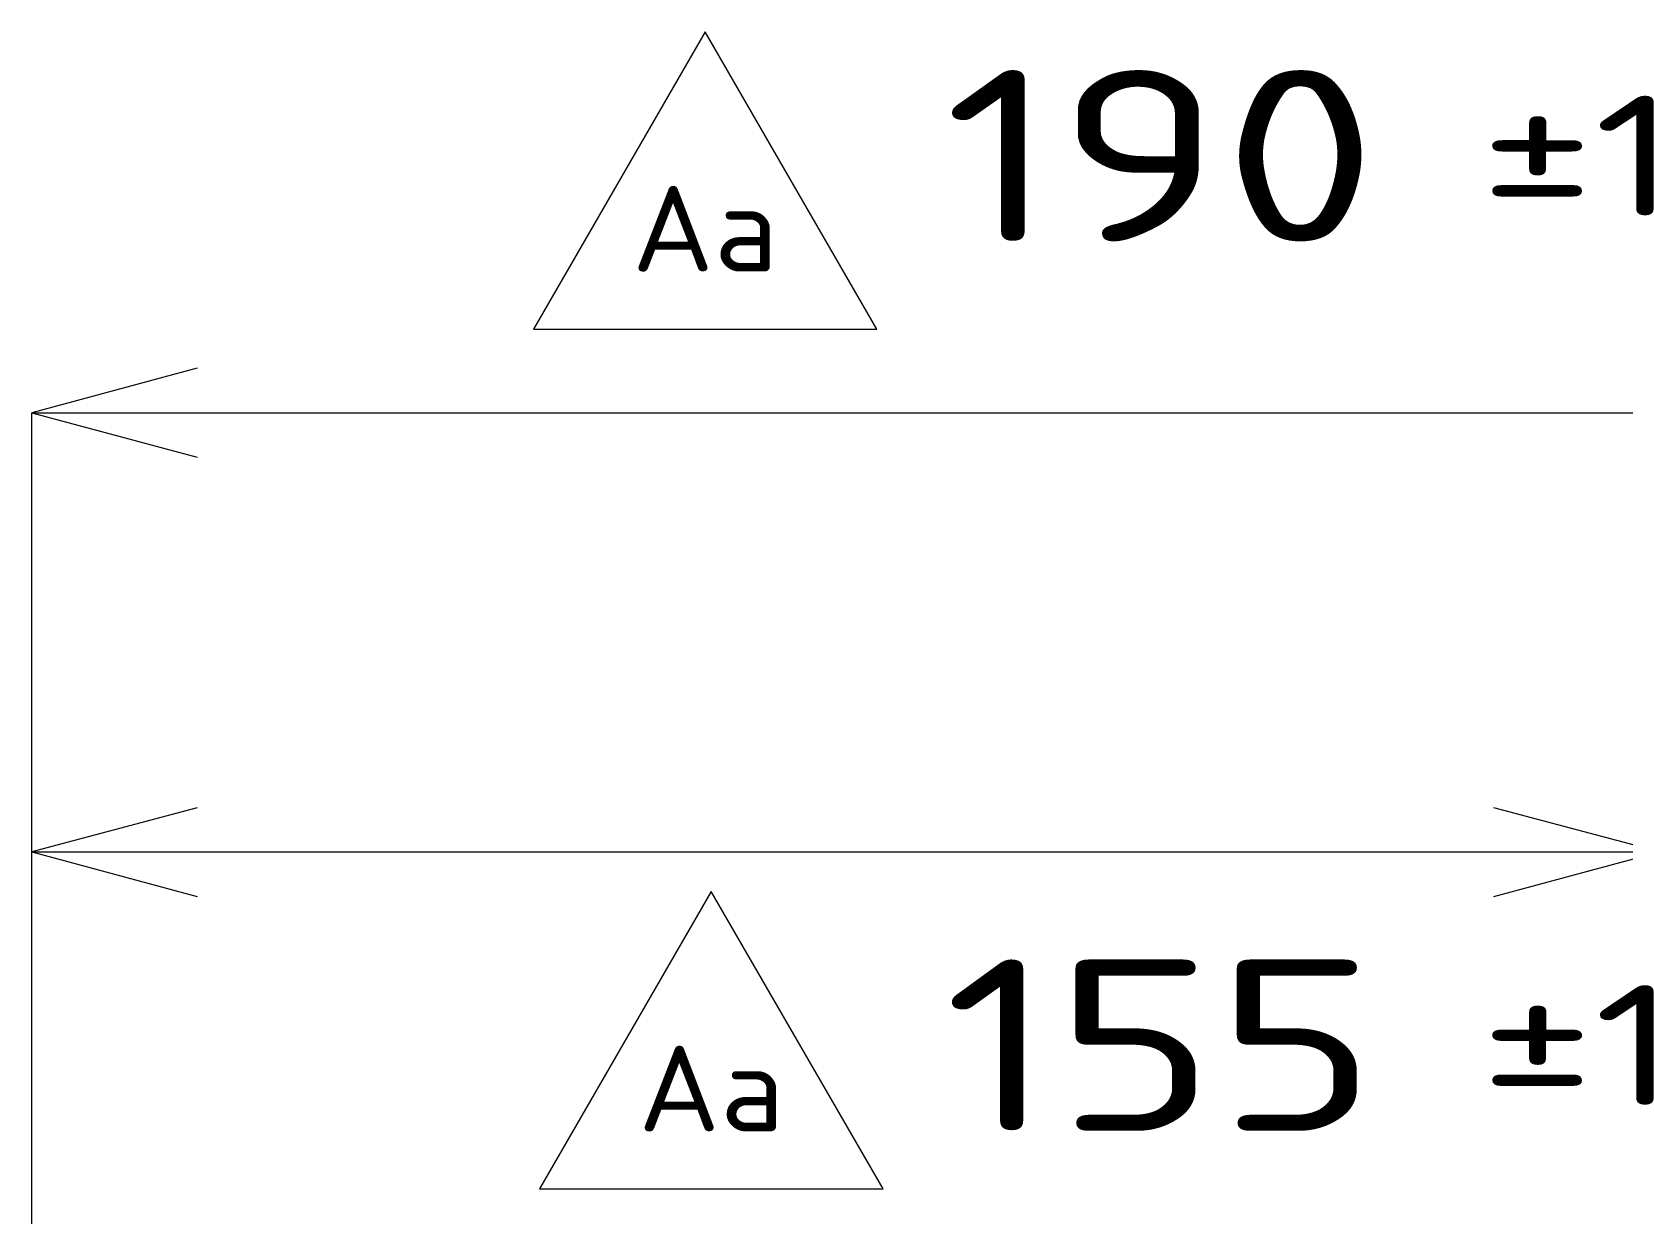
# Model space of a CAD drawing. Extents: x 23 to 417, y 3 to 294.
# Drawn here: x 52.19 to 70.75, y 131.05 to 144.85 of the extents above; entities that cross this region are included whole.
import ezdxf
from ezdxf.enums import TextEntityAlignment as Align

# ---------------------------------------------------------------- set-up
doc = ezdxf.new("R2010")
doc.units = 0
doc.layers.get('0').update_dxf_attribs({"lineweight": 13})
doc.styles.get("Standard").update_dxf_attribs({"font": 'isocp.shx'})
doc.dimstyles.get("Standard").update_dxf_attribs({"dimtxt": 2.5, "dimasz": 2.5, "dimexe": 1.25, "dimexo": 0.625, "dimtad": 1, "dimtxsty": 'Standard', "dimcen": 2.5, "dimadec": 0, "dimazin": 0, "dimtfac": 1, "dimtmove": 0, "dimatfit": 0, "dimfxl": 0, "dimarcsym": 0})

# ---------------------------------------------------------------- blocks, each defined once
blk = doc.blocks.new('*D269')
at = {"color": 30, "lineweight": 13, "ltscale": 0.380505, "transparency": 16777216}
for p, q in [((55.688, 114.795), (55.688, 130.015)), ((86.688, 114.795), (86.688, 130.015))]:
    blk.add_line(p, q, dxfattribs=at)
at = {"color": 30, "lineweight": 13, "transparency": 16777216}
blk.add_line((55.688, 130.015), (86.688, 130.015), dxfattribs=at)
for points in [[(57.62, 130.533), (55.688, 130.015), (57.62, 129.497)], [(84.756, 129.497), (86.688, 130.015), (84.756, 130.533)]]:
    blk.add_lwpolyline(points, dxfattribs=at)
for s, height, width, p, p2 in [('[', 2, 1.552524, (74.399, 132.015), (75.175, 132.015)), (']', 2, 1.552524, (78.729, 132.015), (79.505, 132.015)), ('155', 2, 1.412751, (62.836, 132.015), (67.897, 132.015)), ('6', 2, 1.295757, (76.175, 132.015), (77.729, 132.015)), ('%%p1', 1.4, 1.565387, (69.097, 132.315), (71.399, 132.315)), ('/', 1, 1.818182, (72.399, 132.515), (73.399, 132.515))]:
    blk.add_text(s, height=height, dxfattribs=dict(at, width=width)).set_placement(p, p2, align=Align.FIT)
blk = doc.blocks.new('*D272')
at = {"color": 30, "lineweight": 13, "transparency": 16777216}
for p, q in [((52.188, 114.312), (52.188, 135.27)), ((52.188, 135.27), (86.11, 135.27))]:
    blk.add_line(p, q, dxfattribs=at)
at = {"color": 30, "lineweight": 13, "ltscale": 0.303568, "transparency": 16777216}
blk.add_line((71.188, 123.127), (71.188, 135.27), dxfattribs=at)
at = {"color": 30, "lineweight": 13, "transparency": 16777216}
for points in [[(54.12, 135.787), (52.188, 135.27), (54.12, 134.752)], [(69.256, 134.752), (71.188, 135.27), (69.256, 135.787)]]:
    blk.add_lwpolyline(points, dxfattribs=at)
for s, height, width, p, p2 in [('[', 2, 1.552524, (81.004, 137.27), (81.78, 137.27)), (']', 2, 1.552527, (85.334, 137.27), (86.11, 137.27)), ('95', 2, 1.277217, (74.696, 137.27), (78.004, 137.27)), ('4', 2, 1.195298, (82.78, 137.27), (84.334, 137.27)), ('/', 1, 1.818182, (79.004, 137.77), (80.004, 137.77))]:
    blk.add_text(s, height=height, dxfattribs=dict(at, width=width)).set_placement(p, p2, align=Align.FIT)
blk = doc.blocks.new('*D273')
at = {"color": 30, "lineweight": 13, "transparency": 16777216}
for p, q in [((52.188, 114.312), (52.188, 140.399)), ((52.188, 140.399), (90.188, 140.399)), ((90.188, 114.312), (90.188, 140.399))]:
    blk.add_line(p, q, dxfattribs=at)
for points in [[(54.12, 140.917), (52.188, 140.399), (54.12, 139.881)], [(88.256, 139.881), (90.188, 140.399), (88.256, 140.917)]]:
    blk.add_lwpolyline(points, dxfattribs=at)
for s, height, width, p, p2 in [('[', 2, 1.552524, (74.399, 142.399), (75.175, 142.399)), (']', 2, 1.552524, (78.729, 142.399), (79.505, 142.399)), ('190', 2, 1.44266, (62.836, 142.399), (67.897, 142.399)), ('7', 2, 1.412626, (76.175, 142.399), (77.729, 142.399)), ('%%p1', 1.4, 1.565387, (69.097, 142.699), (71.399, 142.699)), ('/', 1, 1.818182, (72.399, 142.899), (73.399, 142.899))]:
    blk.add_text(s, height=height, dxfattribs=dict(at, width=width)).set_placement(p, p2, align=Align.FIT)
blk = doc.blocks.new('BLOCK4266')
at = {"color": 7, "lineweight": 13}
blk.add_lwpolyline([(-65.749, 210.313), (-45.707, 210.313), (-55.728, 227.669)], close=True, dxfattribs=at)
blk.add_text('Aa', height=5, dxfattribs=at).set_placement((-60, 213.677), (-51.456, 213.677), align=Align.FIT)
blk = doc.blocks.new('BLOCK4267')
at = {"color": 7, "lineweight": 13}
blk.add_lwpolyline([(-65.386, 160.118), (-45.344, 160.118), (-55.365, 177.475)], close=True, dxfattribs=at)
blk.add_text('Aa', height=5, dxfattribs=at).set_placement((-59.637, 163.482), (-51.093, 163.482), align=Align.FIT)

msp = doc.modelspace()

# ---------------------------------------------------------------- block references
at = {"lineweight": 0, "xscale": 0.2, "yscale": 0.2, "zscale": 0.2}
for name in ['BLOCK4266', 'BLOCK4267']:
    msp.add_blockref(name, (71.1932, 99.3118), dxfattribs=at)

# ---------------------------------------------------------------- dimensions: what is measured, and where the dimension line sits
at = {"color": 0, "lineweight": 0}
for base, p1, p2, angle, picture, middle, dimtype in [((52.1879, 140.3991), (90.1879, 114.1119), (52.1879, 114.1119), 180, '*D273', (71.1704, 140.3991), 161), ((55.6879, 130.0151), (86.6879, 114.5949), (55.6879, 114.5949), 179.99905, '*D269', (71.1704, 130.0151), 160)]:
    dim = msp.add_linear_dim(base=base, p1=p1, p2=p2, angle=angle, text='<>{}{%%p1}', dimstyle='Standard', override={"dimlfac": 5, "dimtol": 0, "dimlim": 0, "dimtp": 1, "dimtm": 1}, dxfattribs=at)
    dim.commit()
    dim.dimension.update_dxf_attribs({"geometry": picture, "text_midpoint": middle, "dimtype": dimtype})
dim = msp.add_linear_dim(base=(71.1879, 135.2696), p1=(52.1879, 114.1119), p2=(71.1879, 122.9269), angle=359.99809, dimstyle='Standard', override={"dimlfac": 5}, dxfattribs=at)
dim.commit()
dim.dimension.update_dxf_attribs({"geometry": '*D272', "text_midpoint": (80.4031, 135.2696), "dimtype": 160})

doc.saveas('drawing.dxf')
